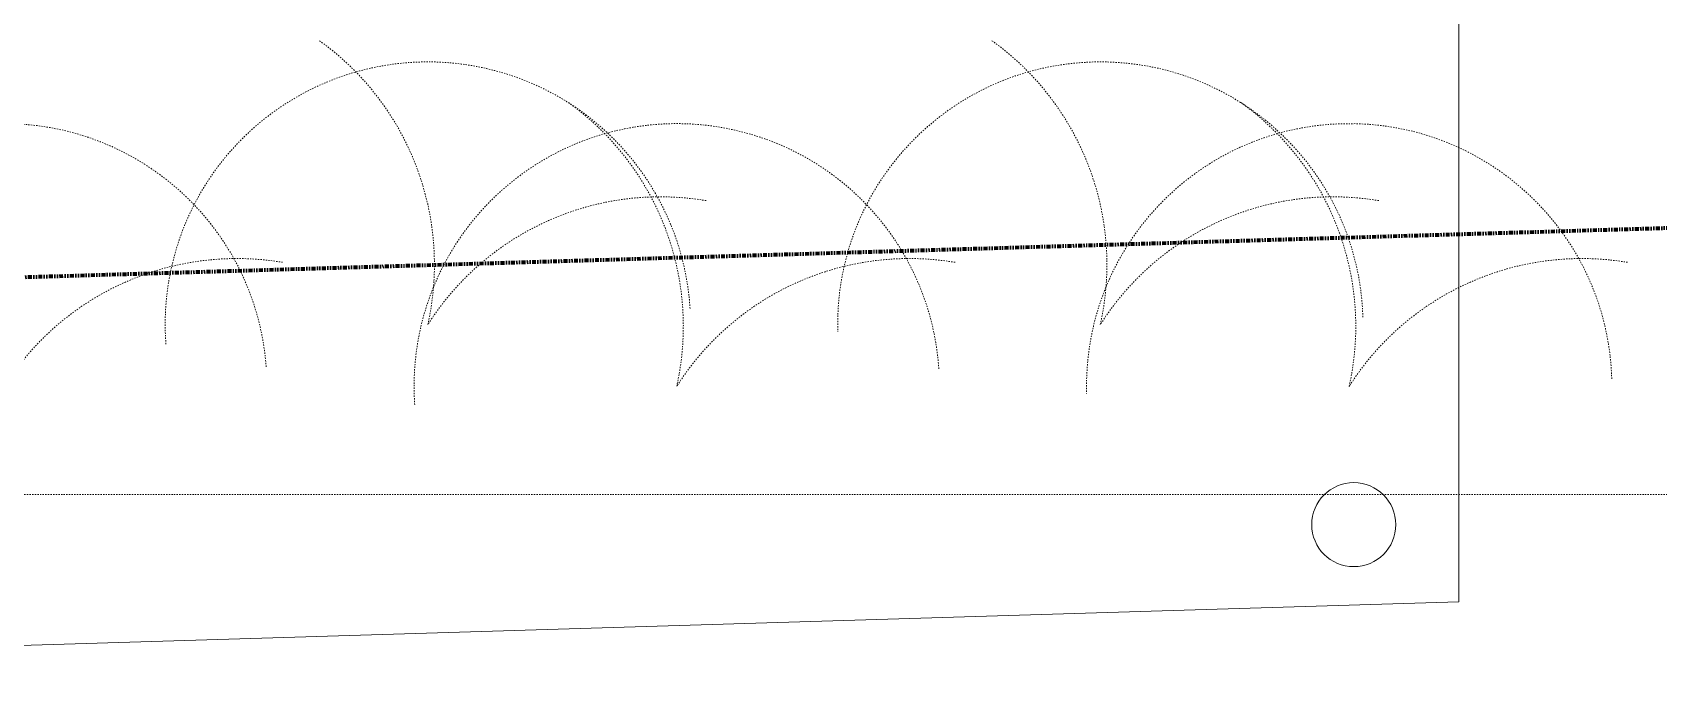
# Model space of a CAD drawing. Header units: inches. Extents: x -4292 to -464, y 9706 to 12474.
# Drawn here: x -3464.9 to -3310.1, y 9828.7 to 9890.3 of the extents above; entities that cross this region are included whole.
import ezdxf

# ---------------------------------------------------------------- set-up
doc = ezdxf.new("R2010")
doc.units = ezdxf.units.IN
doc.header["$MEASUREMENT"] = 0
for name, pattern in [('Aligning Line 1_8_', [0.25, 0.125, -0.125]), ('Dash', [0.25, 0.125, -0.125]), ('Double Dash 3_8_', [1, 0.375, -0.125, 0.125, -0.125, 0.125, -0.125])]:
    doc.linetypes.add(name, pattern=pattern)
for name, color, linetype, lineweight in [('A-DETL-GENF-HDLN-1', 9, 'Dash', 9), ('C-PROP-LINE-1', 170, 'Double Dash 3_8_', 140), ('C-TOPO', 7, 'Continuous', 9), ('E-LITE-EQPM-1', 7, 'Continuous', 9), ('G-ANNO-SYMB-1', 147, 'Aligning Line 1_8_', 9)]:
    doc.layers.add(name, color=color, linetype=linetype, lineweight=lineweight)

msp = doc.modelspace()

# ---------------------------------------------------------------- linework, layer by layer
at = {"layer": 'A-DETL-GENF-HDLN-1'}
msp.add_line((-3339.54855, 9856.5894), (-3339.5135, 9856.57488), dxfattribs=at)
for centre, radius, start, end in [((-3452.84858, 9868.16436), 26.23889, 347.4534107, 54.5465893), ((-3388.84858, 9868.16436), 26.23889, 347.4534107, 54.5465893), ((-3427.23628, 9862.4644), 25, 3.5162475, 184.253077), ((-3363.23628, 9862.4644), 25, 1.5999934, 181.5996602), ((-3429.16085, 9862.28936), 26.23889, 347.4534107, 54.5465893), ((-3365.16085, 9862.28936), 26.23889, 347.4534107, 54.5465893), ((-3467.54855, 9856.5894), 25, 4.253089, 184.2529975), ((-3403.54855, 9856.5894), 25, 3.8220255, 184.2530103), ((-3339.54855, 9856.5894), 25, 1.6000233, 181.5996118), ((-3405.09517, 9848.38425), 26.23889, 80.4534107, 147.5465893), ((-3341.09517, 9848.38425), 26.23889, 80.4534107, 147.5465893), ((-3445.40744, 9842.50925), 26.23889, 80.4534107, 147.5465893), ((-3381.40744, 9842.50925), 26.23889, 80.4534107, 147.5465893), ((-3317.40744, 9842.50925), 26.23889, 80.4534107, 147.5465893)]:
    msp.add_arc(centre, radius, start, end, dxfattribs=at)
at = {"layer": 'C-PROP-LINE-1'}
msp.add_line((-3927.0955, 9853.16749), (-684.32032, 9950.24717), dxfattribs=at)
at = {"layer": 'C-TOPO'}
for p, q in [((-3329.12366, 9891.1894), (-3329.12366, 9846.69653)), ((-3329.12366, 9891.1894), (-3329.12366, 9846.69653)), ((-3329.12366, 9846.69653), (-3329.12366, 9836.08301)), ((-3329.12366, 9846.69653), (-3329.12366, 9836.08301)), ((-3571.55896, 9828.67969), (-3329.12366, 9836.08301)), ((-3329.12366, 9836.08301), (-3571.55896, 9828.67969))]:
    msp.add_line(p, q, dxfattribs=at)
at = {"layer": 'E-LITE-EQPM-1'}
for start, end in [(0, 180), (180, 0)]:
    msp.add_arc((-3339.11706, 9843.41833), 4, start, end, dxfattribs=at)
at = {"layer": 'G-ANNO-SYMB-1'}
msp.add_line((-1813.52288, 9846.2766), (-4009.5295, 9846.2766), dxfattribs=at)

doc.saveas('drawing.dxf')
